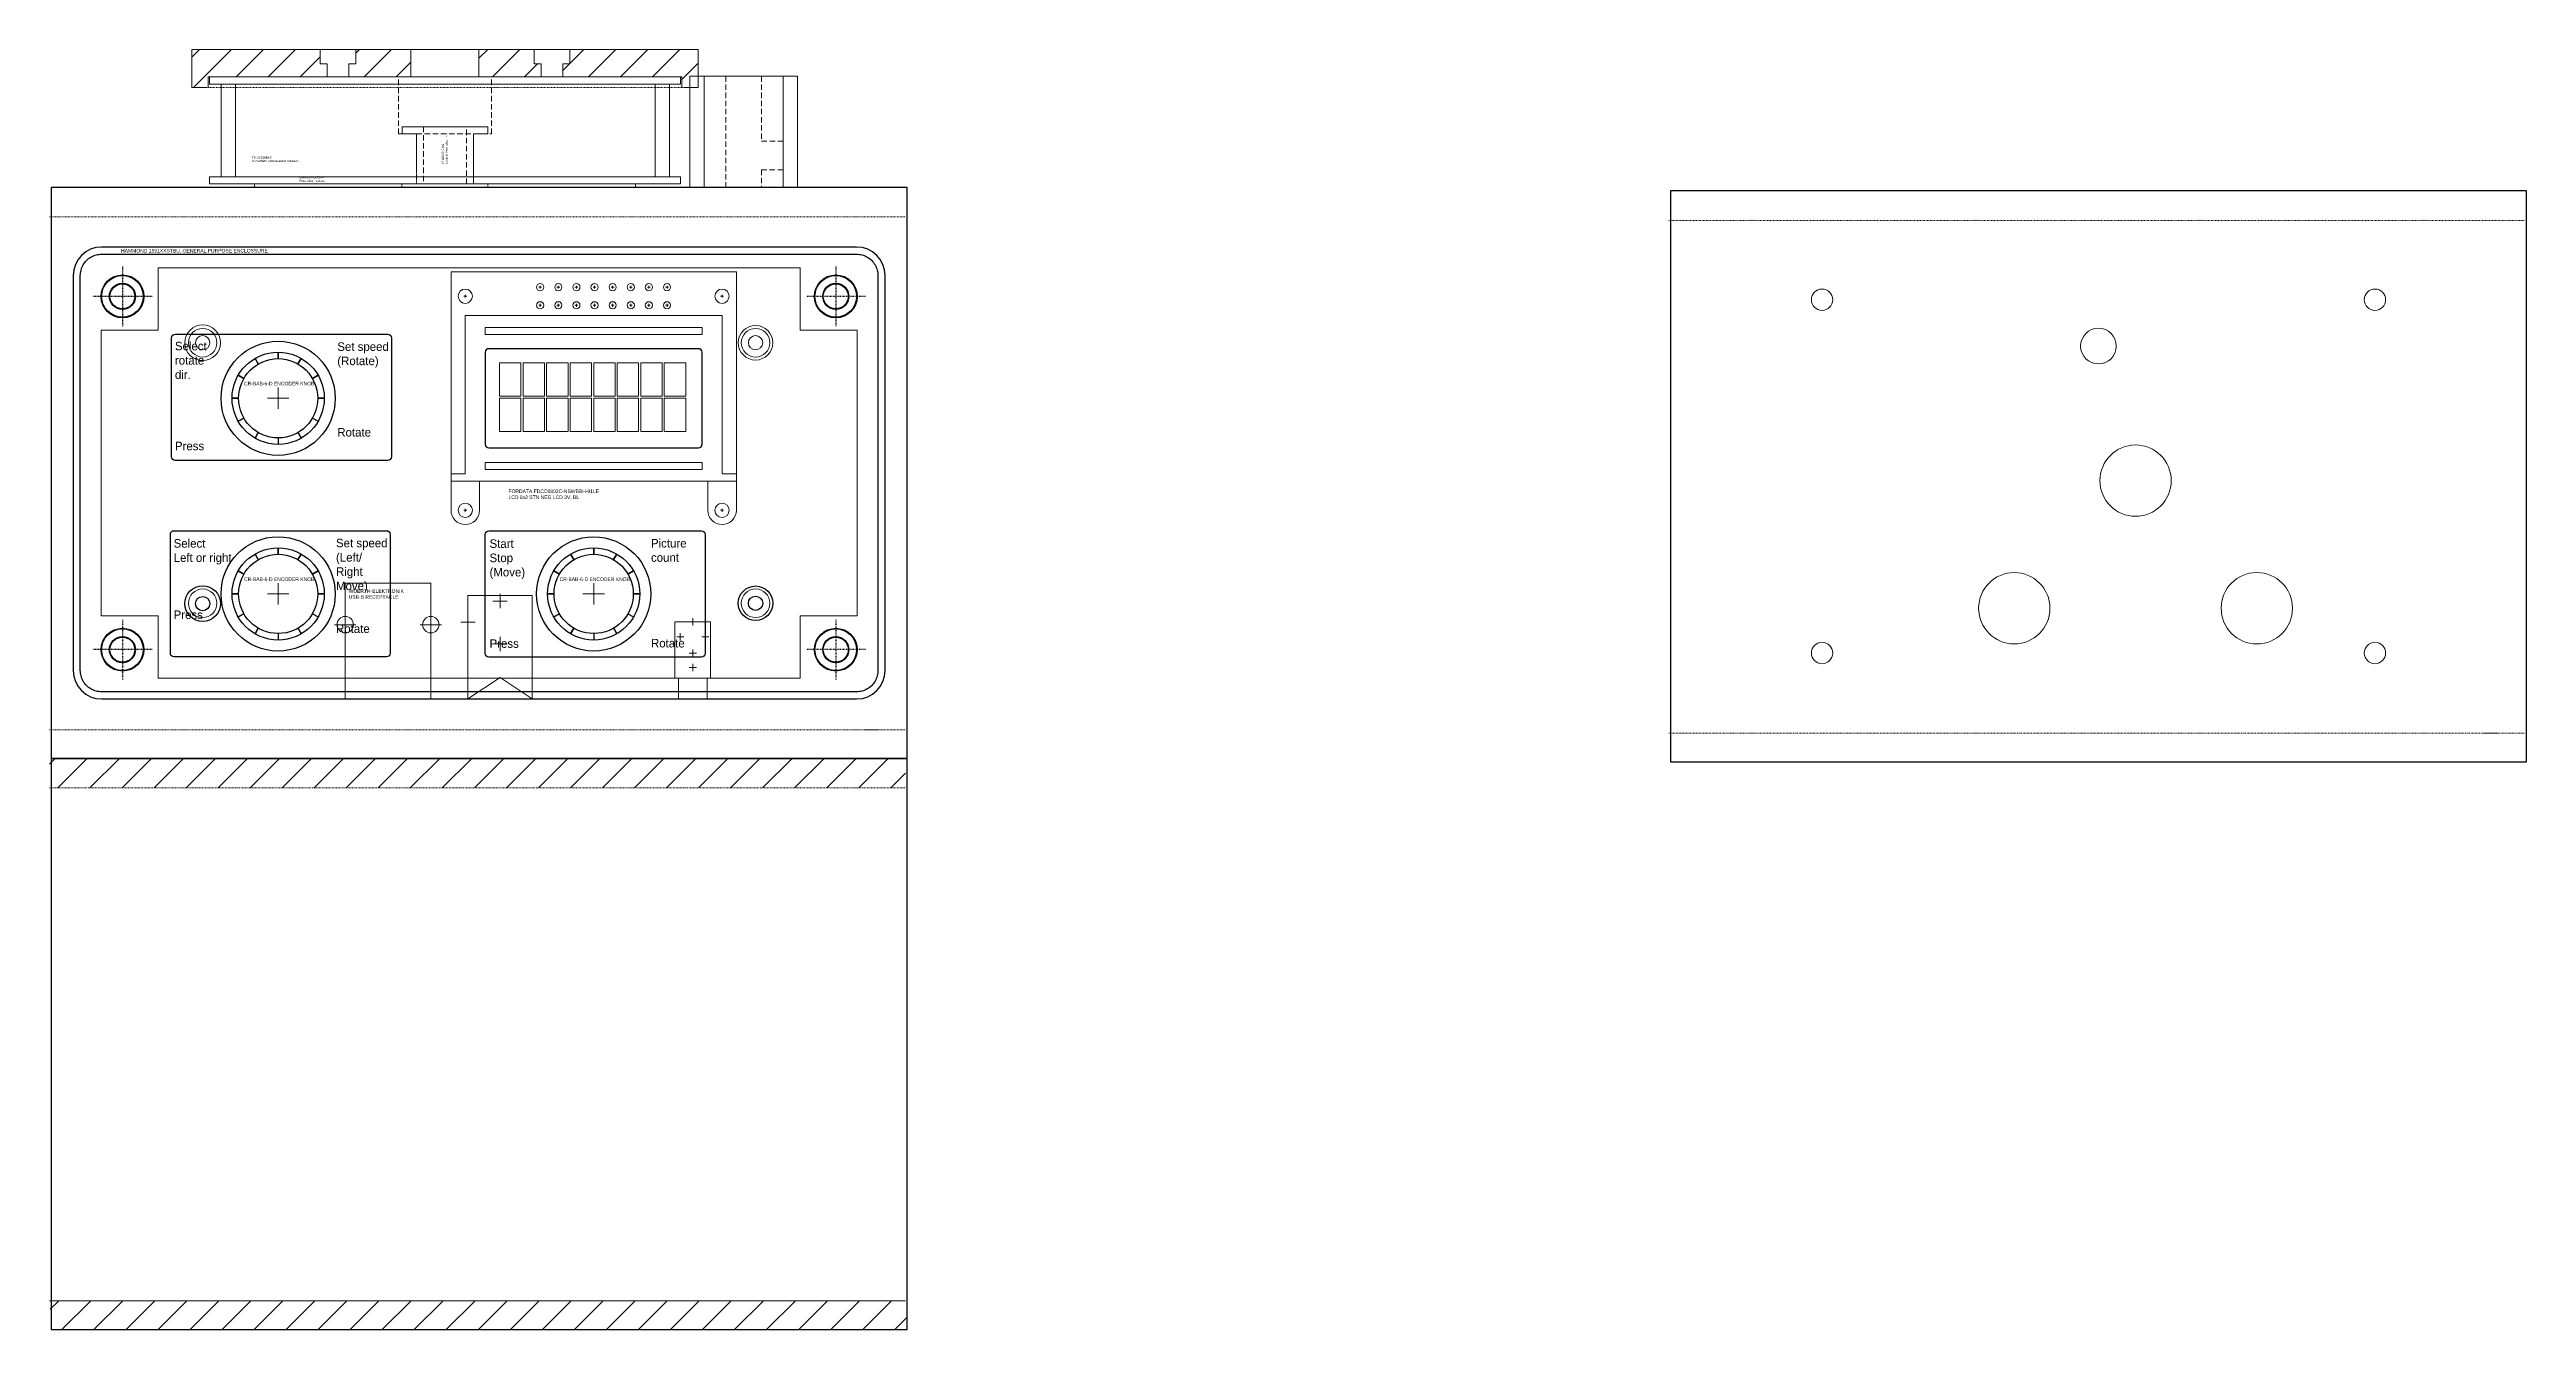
# Model space of a CAD drawing. Header units: millimetres. Extents: x -784753 to 2539, y -321 to 77802.
# Drawn here: x 1124.6 to 1471.8, y 406.4 to 585.7 of the extents above; entities that cross this region are included whole.
import ezdxf

# ---------------------------------------------------------------- set-up
doc = ezdxf.new("R2010")
doc.units = ezdxf.units.MM
doc.header["$LTSCALE"] = 0.12
doc.set_wipeout_variables(frame=1)
for name, pattern in [('CHAIN', [0.7087, 0.4724, -0.0591, 0.1181, -0.0591]), ('DASHDOT', [25.4, 12.7, -6.35, 0, -6.35]), ('HIDDEN', [9.525, 6.35, -3.175]), ('phl_center', [0.75, 0.4, -0.35])]:
    doc.linetypes.add(name, pattern=pattern)
doc.layers.add('ATTRIBUUTIT', color=61, linetype='Continuous', plot=False)
for name, color, linetype in [('CAMERA-PLATFORM', 71, 'Continuous'), ('CASE', 3, 'Continuous'), ('LAAKERIT', 210, 'Continuous'), ('MJ-180PH', 3, 'Continuous'), ('OHJETARRAT', 6, 'Continuous'), ('PCB-PARTS', 1, 'Continuous'), ('PSG01539', 4, 'Continuous'), ('RATTAAT', 10, 'Continuous'), ('RATTAAT_2', 30, 'Continuous'), ('RUNKO', 140, 'Continuous'), ('WIPEOUT', 250, 'Continuous')]:
    doc.layers.add(name, color=color, linetype=linetype)
for name, color, linetype, true_color in [('ENCORE-NUPIT', 7, 'Continuous', 0xff29e8), ('LCD-NÄYTTÖ', 7, 'Continuous', 0x9893ff), ('OHJAINKOTELO', 7, 'Continuous', 0xdabefd), ('PCB', 7, 'Continuous', 0x00e600)]:
    doc.layers.add(name, color=color, linetype=linetype, true_color=true_color)
doc.layers.add('HOLE_THROUGH', color=4, linetype='DASHDOT', lineweight=9)
doc.styles.add('Note Text (ANSI)', font='arial.ttf')

# ---------------------------------------------------------------- blocks, each defined once
blk = doc.blocks.new('DIGITAL-ENCODER-KNOB-TOPS')
for p, q in [((-2.78, 4.81), (-3.23, 5.59)), ((-3.23, 5.59), (-2.78, 4.81)), ((0, 5.55), (0, 6.46)), ((0, 6.46), (0, 5.55)), ((2.77, 4.81), (3.23, 5.59)), ((3.23, 5.59), (2.77, 4.81)), ((-5.55, 0), (-6.46, 0)), ((-6.46, 0), (-5.55, 0)), ((-4.81, 2.77), (-5.59, 3.23)), ((-5.59, 3.23), (-4.81, 2.77)), ((4.81, 2.77), (5.59, 3.23)), ((5.59, 3.23), (4.81, 2.77)), ((5.55, 0), (6.46, 0)), ((6.46, 0), (5.55, 0)), ((-5.59, -3.23), (-4.81, -2.78)), ((-4.81, -2.78), (-5.59, -3.23)), ((4.81, -2.78), (5.59, -3.23)), ((-2.78, -4.81), (-3.23, -5.59)), ((-3.23, -5.59), (-2.78, -4.81)), ((0, -5.55), (0, -6.46)), ((2.77, -4.81), (3.23, -5.59))]:
    blk.add_line(p, q)
for radius in [8, 6.46, 5.55]:
    blk.add_circle((0, 0), radius)
at = {"layer": 'ATTRIBUUTIT', "color": 0, "lineweight": 0}
for p, q in [((-1.5, 0), (1.5, 0)), ((0, 1.5), (0, -1.5))]:
    blk.add_line(p, q, dxfattribs=at)
at = {"layer": 'ATTRIBUUTIT', "lineweight": 0, "insert": (-4.78, 2.31), "char_height": 2.5, "width": 13.9875, "attachment_point": 1, "style": 'Note Text (ANSI)'}
blk.add_mtext('{\\fArial|b0|i0|c0|p0;\\H0.2x;CR-BAB-6-D ENCODER KNOB}', dxfattribs=at)
blk = doc.blocks.new('LCD-DISPLAY-TSIDE')
at = {"lineweight": 0}
for p, q in [((-5.3, -6.45), (-5.3, 11.25)), ((-5.3, 11.25), (-5.3, -22.15)), ((14.7, 11.25), (-5.3, 11.25)), ((-5.3, 11.25), (34.7, 11.25)), ((-5.3, 11.25), (7.2, 11.25)), ((34.7, -6.45), (34.7, 11.25)), ((34.7, 11.25), (34.7, -22.15)), ((-3.3, -6.45), (-3.3, 5.15)), ((-3.3, 5.15), (-3.3, -17.05)), ((14.7, 5.15), (-3.3, 5.15)), ((-3.3, 5.15), (32.7, 5.15)), ((29.9, 3.49), (-0.5, 3.49)), ((-0.5, 3.49), (-0.5, 2.49)), ((29.9, 2.49), (29.9, 3.49)), ((32.7, -6.45), (32.7, 5.15)), ((32.7, 5.15), (32.7, -17.05)), ((-0.5, 2.49), (29.9, 2.49)), ((1.5, -1.5), (4.5, -1.5)), ((1.5, -1.5), (1.5, -6.15)), ((4.5, -1.5), (4.5, -6.15)), ((4.8, -1.5), (7.8, -1.5)), ((4.8, -1.5), (4.8, -6.15)), ((7.8, -1.5), (7.8, -6.15)), ((8.1, -1.5), (11.1, -1.5)), ((8.1, -1.5), (8.1, -6.15)), ((11.1, -1.5), (11.1, -6.15)), ((11.4, -1.5), (14.4, -1.5)), ((11.4, -1.5), (11.4, -6.15)), ((14.4, -1.5), (14.4, -6.15)), ((14.7, -1.5), (17.7, -1.5)), ((14.7, -1.5), (14.7, -6.15)), ((17.7, -1.5), (17.7, -6.15)), ((18, -1.5), (21, -1.5)), ((18, -1.5), (18, -6.15)), ((21, -1.5), (21, -6.15)), ((21.3, -1.5), (24.3, -1.5)), ((21.3, -1.5), (21.3, -6.15)), ((24.3, -1.5), (24.3, -6.15)), ((24.6, -1.5), (27.6, -1.5)), ((24.6, -1.5), (24.6, -6.15)), ((27.6, -1.5), (27.6, -6.15)), ((-3.3, -6.45), (-3.3, -17.05)), ((4.5, -6.15), (1.5, -6.15)), ((1.5, -6.45), (4.5, -6.45)), ((1.5, -6.45), (1.5, -11.1)), ((4.5, -6.45), (4.5, -11.1)), ((7.8, -6.15), (4.8, -6.15)), ((4.8, -6.45), (7.8, -6.45)), ((4.8, -6.45), (4.8, -11.1)), ((7.8, -6.45), (7.8, -11.1)), ((11.1, -6.15), (8.1, -6.15)), ((8.1, -6.45), (11.1, -6.45)), ((8.1, -6.45), (8.1, -11.1)), ((11.1, -6.45), (11.1, -11.1)), ((14.4, -6.15), (11.4, -6.15)), ((11.4, -6.45), (14.4, -6.45)), ((11.4, -6.45), (11.4, -11.1)), ((14.4, -6.45), (14.4, -11.1)), ((17.7, -6.15), (14.7, -6.15)), ((14.7, -6.45), (17.7, -6.45)), ((14.7, -6.45), (14.7, -11.1)), ((17.7, -6.45), (17.7, -11.1)), ((21, -6.15), (18, -6.15)), ((18, -6.45), (21, -6.45)), ((18, -6.45), (18, -11.1)), ((21, -6.45), (21, -11.1)), ((24.3, -6.15), (21.3, -6.15)), ((21.3, -6.45), (24.3, -6.45)), ((21.3, -6.45), (21.3, -11.1)), ((24.3, -6.45), (24.3, -11.1)), ((27.6, -6.15), (24.6, -6.15)), ((24.6, -6.45), (27.6, -6.45)), ((24.6, -6.45), (24.6, -11.1)), ((27.6, -6.45), (27.6, -11.1)), ((32.7, -6.45), (32.7, -17.05)), ((4.5, -11.1), (1.5, -11.1)), ((1.5, -13.4), (27.9, -13.4)), ((7.8, -11.1), (4.8, -11.1)), ((11.1, -11.1), (8.1, -11.1)), ((14.4, -11.1), (11.4, -11.1)), ((17.7, -11.1), (14.7, -11.1)), ((21, -11.1), (18, -11.1)), ((24.3, -11.1), (21.3, -11.1)), ((27.6, -11.1), (24.6, -11.1)), ((-3.3, -17.05), (-5.3, -17.05)), ((-0.5, -15.43), (29.9, -15.43)), ((-0.5, -16.43), (-0.5, -15.43)), ((29.9, -16.43), (-0.5, -16.43)), ((29.9, -15.43), (29.9, -16.43)), ((32.7, -17.05), (34.7, -17.05)), ((-3.3, -18.05), (-5.3, -18.05)), ((0.7, -18.05), (-3.3, -18.05)), ((-1.3, -22.15), (-1.3, -18.05)), ((28.7, -18.05), (0.7, -18.05)), ((14.7, -18.05), (28.7, -18.05)), ((28.7, -18.05), (32.7, -18.05)), ((30.7, -22.15), (30.7, -18.05)), ((32.7, -18.05), (34.7, -18.05))]:
    blk.add_line(p, q, dxfattribs=at)
at = {"color": 0, "lineweight": 0}
for p, q in [((-3.5, 7.85), (-3.1, 7.85)), ((-3.3, 8.05), (-3.3, 7.65)), ((7, 9.12), (7.4, 9.12)), ((7.2, 9.32), (7.2, 8.92)), ((9.54, 9.12), (9.94, 9.12)), ((9.74, 9.32), (9.74, 8.92)), ((12.08, 9.12), (12.48, 9.12)), ((12.28, 9.32), (12.28, 8.92)), ((14.62, 9.12), (15.02, 9.12)), ((14.82, 9.32), (14.82, 8.92)), ((17.16, 9.12), (17.56, 9.12)), ((17.36, 9.32), (17.36, 8.92)), ((19.7, 9.12), (20.1, 9.12)), ((19.9, 9.32), (19.9, 8.92)), ((22.24, 9.12), (22.64, 9.12)), ((22.44, 9.32), (22.44, 8.92)), ((24.78, 9.12), (25.18, 9.12)), ((24.98, 9.32), (24.98, 8.92)), ((32.5, 7.85), (32.9, 7.85)), ((32.7, 8.05), (32.7, 7.65)), ((7, 6.58), (7.4, 6.58)), ((7.2, 6.78), (7.2, 6.38)), ((9.54, 6.58), (9.94, 6.58)), ((9.74, 6.78), (9.74, 6.38)), ((12.08, 6.58), (12.48, 6.58)), ((12.28, 6.78), (12.28, 6.38)), ((14.62, 6.58), (15.02, 6.58)), ((14.82, 6.78), (14.82, 6.38)), ((17.16, 6.58), (17.56, 6.58)), ((17.36, 6.78), (17.36, 6.38)), ((19.7, 6.58), (20.1, 6.58)), ((19.9, 6.78), (19.9, 6.38)), ((22.24, 6.58), (22.64, 6.58)), ((22.44, 6.78), (22.44, 6.38)), ((24.78, 6.58), (25.18, 6.58)), ((24.98, 6.78), (24.98, 6.38)), ((-3.5, -22.15), (-3.1, -22.15)), ((-3.3, -21.95), (-3.3, -22.35)), ((32.5, -22.15), (32.9, -22.15)), ((32.7, -21.95), (32.7, -22.35))]:
    blk.add_line(p, q, dxfattribs=at)
for p, q in [((-0.5, 0), (-0.5, -12.9)), ((29.4, 0.5), (0, 0.5)), ((29.9, -12.9), (29.9, 0)), ((0, -13.4), (29.4, -13.4))]:
    blk.add_line(p, q)
at = {"lineweight": 0}
for centre, radius in [((-3.3, 7.85), 1), ((7.2, 9.12), 0.5), ((7.2, 6.58), 0.5), ((9.74, 9.12), 0.5), ((9.74, 6.58), 0.5), ((12.28, 9.12), 0.5), ((12.28, 6.58), 0.5), ((14.82, 9.12), 0.5), ((14.82, 6.58), 0.5), ((17.36, 9.12), 0.5), ((17.36, 6.58), 0.5), ((19.9, 9.12), 0.5), ((19.9, 6.58), 0.5), ((22.44, 9.12), 0.5), ((22.44, 6.58), 0.5), ((24.98, 9.12), 0.5), ((24.98, 6.58), 0.5), ((32.7, 7.85), 1), ((-3.3, -22.15), 1), ((32.7, -22.15), 1)]:
    blk.add_circle(centre, radius, dxfattribs=at)
for centre, start, end in [((0, 0), 90, 180), ((29.4, 0), 0, 90), ((0, -12.9), 180, 270), ((29.4, -12.9), 270, 0)]:
    blk.add_arc(centre, 0.5, start, end)
for centre in [(-3.3, -22.15), (32.7, -22.15)]:
    blk.add_arc(centre, 2, 180, 0, dxfattribs=at)
at = {"layer": 'ATTRIBUUTIT', "lineweight": 0, "insert": (2.76, -19.23), "char_height": 0.5, "width": 25.5247, "attachment_point": 1, "style": 'Note Text (ANSI)'}
blk.add_mtext('{\\fArial|b0|i0|c0|p0;FORDATA FDCC0802C-NSWBBH-91LE\\PLCD 8x2 STN NEG LCD 3V, BL}', dxfattribs=at)
blk = doc.blocks.new('TARRA-ROTATE')
blk.add_lwpolyline([(-22.72, 1.13), (7.08, 1.13, -0.414214), (7.58, 0.63), (7.58, -16.06, -0.414214), (7.08, -16.56), (-22.72, -16.56, -0.414214), (-23.22, -16.06), (-23.22, 0.63, -0.414214)], format="xyb", close=True)
at = {"char_height": 1.2, "width": 7.7291, "attachment_point": 1}
for s, insert in [('Select \\Protate\\Pdir.\\P\\P\\P\\P\\PPress', (-22.76, 0.08)), ('Set speed\\P(Rotate)\\P\\P\\P\\P\\PRotate', (0, 0))]:
    blk.add_mtext(s, dxfattribs=dict(at, insert=insert))
blk = doc.blocks.new('TARRA-OV-LIIKE')
blk.add_lwpolyline([(-28.04, 0), (1.76, 0, -0.414214), (2.26, -0.5), (2.26, -17.19, -0.414214), (1.76, -17.69), (-28.04, -17.69, -0.414214), (-28.54, -17.19), (-28.54, -0.5, -0.414214)], format="xyb", close=True)
at = {"char_height": 1.2, "width": 7.7291, "attachment_point": 1}
for s, insert in [('Select\\PLeft or right\\P\\P\\P\\PPress', (-28.08, -1.18)), ('Set speed\\P(Left/\\PRight\\PMove)\\P\\P\\PRotate', (-5.32, -1.13))]:
    blk.add_mtext(s, dxfattribs=dict(at, insert=insert))
blk = doc.blocks.new('TARRA-PICTURECOUNT')
blk.add_lwpolyline([(-0.09, 7.3), (29.71, 7.3, -0.414214), (30.21, 6.8), (30.21, -9.89, -0.414214), (29.71, -10.39), (-0.09, -10.39, -0.414214), (-0.59, -9.89), (-0.59, 6.8, -0.414214)], format="xyb", close=True)
at = {"char_height": 1.2, "width": 7.7291, "attachment_point": 1}
for s, insert in [('Start\\PStop\\P(Move)\\P\\P\\P\\P\\PPress', (0, 6.12)), ('Picture count\\P\\P\\P\\P\\P\\PRotate', (22.63, 6.17))]:
    blk.add_mtext(s, dxfattribs=dict(at, insert=insert))
blk = doc.blocks.new('PCB-TSIDE')
at = {"layer": 'PCB', "lineweight": 0}
for p, q in [((-6.25, 10.5), (83.75, 10.5)), ((-6.25, 10.5), (-6.25, 1.75)), ((83.75, 10.5), (83.75, 1.75)), ((-14.25, 1.75), (-14.25, -38.25)), ((-6.25, 1.75), (-14.25, 1.75)), ((83.75, 1.75), (91.75, 1.75)), ((91.75, 1.75), (91.75, -38.25)), ((-14.25, -38.25), (-6.25, -38.25)), ((-6.25, -38.25), (-6.25, -47)), ((91.75, -38.25), (83.75, -38.25)), ((83.75, -38.25), (83.75, -47)), ((83.75, -47), (-6.25, -47))]:
    blk.add_line(p, q, dxfattribs=at)
for centre in [(0, 0), (77.5, 0), (0, -36.5), (77.5, -36.5)]:
    blk.add_circle(centre, 2, dxfattribs=at)
blk = doc.blocks.new('HAMMOND-1591XXBTBU-TSIDE')
for p, q in [((102.91, 56.41), (-2.91, 56.41)), ((-6.91, 52.41), (-6.91, -2.91)), ((-5.91, -2.91), (-5.91, 52.41)), ((-2.91, 55.41), (102.91, 55.41)), ((105.91, 52.41), (105.91, -2.91)), ((106.91, -2.91), (106.91, 52.41)), ((102.91, -5.91), (-2.91, -5.91)), ((-2.91, -6.91), (102.91, -6.91))]:
    blk.add_line(p, q)
at = {"linetype": 'CHAIN', "ltscale": 1.853778}
for p, q in [((0, 53.67), (0, 45.33)), ((100, 53.67), (100, 45.33)), ((4.17, 49.5), (-4.17, 49.5)), ((104.17, 49.5), (95.83, 49.5)), ((0, 4.17), (0, -4.17)), ((100, 4.17), (100, -4.17)), ((4.17, 0), (-4.17, 0)), ((104.17, 0), (95.83, 0))]:
    blk.add_line(p, q, dxfattribs=at)
at = {"flags": 128}
for points in [[(-5.91, 52.41), (-5.9, 52.61), (-5.88, 52.8), (-5.85, 53), (-5.8, 53.19), (-5.75, 53.37), (-5.68, 53.56), (-5.6, 53.74), (-5.5, 53.91), (-5.4, 54.08), (-5.29, 54.24), (-5.16, 54.39), (-5.03, 54.53), (-4.89, 54.66), (-4.74, 54.79), (-4.58, 54.9), (-4.41, 55), (-4.24, 55.1), (-4.06, 55.18), (-3.87, 55.25), (-3.69, 55.3), (-3.5, 55.35), (-3.3, 55.38), (-3.11, 55.4), (-2.91, 55.41)], [(102.91, 55.41), (103.11, 55.4), (103.3, 55.38), (103.5, 55.35), (103.69, 55.3), (103.87, 55.25), (104.06, 55.18), (104.24, 55.1), (104.41, 55), (104.58, 54.9), (104.74, 54.79), (104.89, 54.66), (105.03, 54.53), (105.16, 54.39), (105.29, 54.24), (105.4, 54.08), (105.5, 53.91), (105.6, 53.74), (105.68, 53.56), (105.75, 53.37), (105.8, 53.19), (105.85, 53), (105.88, 52.8), (105.9, 52.61), (105.91, 52.41)], [(-2.91, -5.91), (-3.11, -5.9), (-3.3, -5.88), (-3.5, -5.85), (-3.69, -5.8), (-3.87, -5.75), (-4.06, -5.68), (-4.24, -5.6), (-4.41, -5.5), (-4.58, -5.4), (-4.74, -5.29), (-4.89, -5.16), (-5.03, -5.03), (-5.16, -4.89), (-5.29, -4.74), (-5.4, -4.58), (-5.5, -4.41), (-5.6, -4.24), (-5.68, -4.06), (-5.75, -3.87), (-5.8, -3.69), (-5.85, -3.5), (-5.88, -3.3), (-5.9, -3.11), (-5.91, -2.91)], [(105.91, -2.91), (105.9, -3.11), (105.88, -3.3), (105.85, -3.5), (105.8, -3.69), (105.75, -3.87), (105.68, -4.06), (105.6, -4.24), (105.5, -4.41), (105.4, -4.58), (105.29, -4.74), (105.16, -4.89), (105.03, -5.03), (104.89, -5.16), (104.74, -5.29), (104.58, -5.4), (104.41, -5.5), (104.24, -5.6), (104.06, -5.68), (103.87, -5.75), (103.69, -5.8), (103.5, -5.85), (103.3, -5.88), (103.11, -5.9), (102.91, -5.91)]]:
    blk.add_lwpolyline(points, dxfattribs=at)
for centre, radius in [((0, 49.5), 3), ((0, 49.5), 2.92), ((100, 49.5), 3), ((100, 49.5), 2.92), ((0, 49.5), 1.83), ((0, 49.5), 1.75), ((100, 49.5), 1.83), ((100, 49.5), 1.75), ((11.25, 6.45), 2.5), ((11.25, 6.45), 1), ((88.75, 6.5), 2.42), ((88.75, 6.5), 1), ((0, 0), 3), ((0, 0), 2.92), ((0, 0), 1.83), ((0, 0), 1.75), ((100, 0), 3), ((100, 0), 2.92), ((100, 0), 1.83), ((100, 0), 1.75)]:
    blk.add_circle(centre, radius)
at = {"lineweight": 0}
for centre, radius in [((11.25, 43), 2.5), ((88.75, 43), 2.42), ((11.25, 43), 1), ((88.75, 43), 1)]:
    blk.add_circle(centre, radius, dxfattribs=at)
for centre, major_axis in [((-2.91, 52.41), (-2.83, 2.83)), ((102.91, 52.41), (2.83, 2.83)), ((-2.91, -2.91), (-2.83, -2.83)), ((102.91, -2.91), (2.83, -2.83))]:
    blk.add_ellipse(centre, major_axis=major_axis, ratio=0.998783, start_param=5.498396, end_param=7.067974)
at = {"layer": 'ATTRIBUUTIT', "lineweight": 0, "insert": (-0.19, 56.14), "char_height": 0.5, "width": 23.0646, "attachment_point": 1, "style": 'Note Text (ANSI)'}
blk.add_mtext('{\\fArial|b0|i0|c0|p0;HAMMOND 1591XXSTBU, GENERAL PURPOSE ENCLOSSURE}', dxfattribs=at)
blk = doc.blocks.new('ASSEMBLY-CTRL-BOX-TSIDE')
at = {"layer": 'ENCORE-NUPIT'}
for p in [(21.83, 35.22), (21.83, 7.81), (66.06, 7.81)]:
    blk.add_blockref('DIGITAL-ENCODER-KNOB-TOPS', p, dxfattribs=at)
at = {"layer": 'LCD-NÄYTTÖ'}
blk.add_blockref('LCD-DISPLAY-TSIDE', (51.36, 41.67), dxfattribs=at)
at = {"layer": 'OHJAINKOTELO', "lineweight": 0}
blk.add_blockref('HAMMOND-1591XXBTBU-TSIDE', (0, 0), dxfattribs=at)
at = {"layer": 'OHJETARRAT', "lineweight": 0}
for name, p in [('TARRA-ROTATE', (30.12, 43.06)), ('TARRA-OV-LIIKE', (35.26, 16.67)), ('TARRA-PICTURECOUNT', (51.46, 9.34))]:
    blk.add_blockref(name, p, dxfattribs=at)
at = {"layer": 'PCB', "lineweight": 0}
blk.add_blockref('PCB-TSIDE', (11.25, 43), dxfattribs=at)
blk = doc.blocks.new('USB-B-TSIDE')
at = {"lineweight": 0}
for p, q in [((0.8, 4.97), (0.8, -11.23)), ((12.8, 4.97), (0.8, 4.97)), ((12.8, -11.23), (12.8, 4.97)), ((0.8, -11.23), (0.8, -0.83)), ((0.8, -11.23), (12.8, -11.23))]:
    blk.add_line(p, q, dxfattribs=at)
at = {"color": 0, "lineweight": 0}
for p, q in [((0.8, 0.67), (0.8, -2.33)), ((0.8, 0.17), (0.8, -1.83)), ((12.8, 0.67), (12.8, -2.33)), ((-0.7, -0.83), (2.3, -0.83)), ((-0.2, -0.83), (1.8, -0.83)), ((0.6, -0.83), (1, -0.83)), ((0.8, -0.63), (0.8, -1.03)), ((11.3, -0.83), (14.3, -0.83))]:
    blk.add_line(p, q, dxfattribs=at)
at = {"lineweight": 0}
for centre in [(0.8, -0.83), (12.8, -0.83)]:
    blk.add_circle(centre, 1.15, dxfattribs=at)
at = {"layer": 'ATTRIBUUTIT', "lineweight": 0, "insert": (1.29, 4.13), "char_height": 2.5, "width": 17.5057, "attachment_point": 1, "style": 'Note Text (ANSI)'}
blk.add_mtext('{\\fArial|b0|i0|c0|p0;\\H0.2x;WUERTH-ELEKTRONIK\\PUSB-B RECEPTACLE}', dxfattribs=at)
blk = doc.blocks.new('ALUMIINIPUTKI-80X80-LEFTS')
at = {"lineweight": 0}
h = blk.add_hatch(dxfattribs=at)
h.set_pattern_fill('ANSI31', color=256, style=0)
h.set_pattern_definition([(45, (-1229.3503, -256.4846), (-2.245064, 2.245064), [])])
h.paths.add_polyline_path([(-0.22, 0), (-0.22, -4.12), (119.78, -4.12), (119.78, 0)])
h = blk.add_hatch(dxfattribs=at)
h.set_pattern_fill('ANSI31', color=256, style=0)
h.set_pattern_definition([(45, (-1229.2402, -256.4846), (-2.245064, 2.245064), [])])
h.paths.add_polyline_path([(119.89, -75.97), (-0.11, -75.97), (-0.11, -80), (119.89, -80)])
for p, q in [((120, 80), (0, 80)), ((0, 80), (0, 0)), ((120, 0), (120, 80)), ((0, 0), (120, 0)), ((120, 0), (0, 0)), ((0, 0), (0, -80)), ((120, -80), (120, 0)), ((0, -80), (120, -80))]:
    blk.add_line(p, q)
at = {"linetype": 'phl_center', "lineweight": 0}
for p, q in [((-0.22, 75.88), (119.78, 75.88)), ((-0.22, 4.03), (119.78, 4.03))]:
    blk.add_line(p, q, dxfattribs=at)
at = {"lineweight": 0}
for p, q in [((115, 4.03), (114, 4.03)), ((115, 4.03), (116, 4.03)), ((-0.22, -75.97), (119.78, -75.97)), ((115, -75.97), (114, -75.97)), ((115, -75.97), (116, -75.97))]:
    blk.add_line(p, q, dxfattribs=at)
at = {"linetype": 'CHAIN', "lineweight": 0}
blk.add_line((-0.22, -4.12), (119.78, -4.12), dxfattribs=at)
at = {"lineweight": 0}
for centre, radius in [((21.25, 64.75), 1.5), ((98.75, 64.75), 1.5), ((60, 58.25), 2.5), ((65.2, 39.4), 5), ((21.25, 15.25), 1.5), ((98.75, 15.25), 1.5)]:
    blk.add_circle(centre, radius, dxfattribs=at)
at = {"layer": 'ATTRIBUUTIT', "lineweight": 0, "flags": 8}
for tag, p in [('_TYYPPI', (6.19, 67.36)), ('_KUVAUS', (6.19, 66.86)), ('_NOTES', (6.19, 66.38)), ('_NOTES_RIVI2', (6.19, 65.91)), ('_NOTES_RIVI3', (6.19, 65.44)), ('_TYYPPI', (6.19, -12.64)), ('_KUVAUS', (6.19, -13.14)), ('_NOTES', (6.19, -13.62)), ('_NOTES_RIVI2', (6.19, -14.09)), ('_NOTES_RIVI3', (6.19, -14.56))]:
    blk.add_attdef(tag, p, '', height=0.3, dxfattribs=at)
blk = doc.blocks.new('2.5MM-CON-PSG01539-T-BSIDE')
at = {"lineweight": 0}
for p, q in [((0, 2), (0, 4)), ((0, 4), (2.9, 4)), ((10.8, 4.5), (2.9, 4.5)), ((2.9, 4.5), (2.9, -0.5)), ((8.7, 3.75), (8.2, 3.75)), ((8.7, 3.75), (8.7, 4.25)), ((8.7, 3.75), (9.2, 3.75)), ((9.2, 3.75), (8.7, 3.75)), ((8.7, 3.75), (8.7, 3.25)), ((8.7, 3.25), (8.7, 3.75)), ((10.8, 4.5), (10.8, -0.5)), ((0, 2), (0, 3.3)), ((0, 2), (0, 0.7)), ((0, 2), (0, 0)), ((0, 0), (2.9, 0)), ((4.9, 2), (3.9, 2)), ((4.4, 1.5), (4.4, 2.5)), ((4.4, 2), (4.9, 2)), ((4.4, 2), (4.4, 1.5)), ((6.9, 2), (5.9, 2)), ((6.4, 2), (6.4, 2.5)), ((6.4, 2.5), (6.4, 1.5)), ((6.4, 2), (6.9, 2)), ((8.7, 0.25), (8.2, 0.25)), ((8.2, 0.25), (9.2, 0.25)), ((8.7, -0.25), (8.7, 0.75)), ((8.7, 0.25), (8.7, -0.25)), ((10.8, 2), (10.3, 2)), ((10.3, 2), (11.3, 2)), ((2.9, -0.5), (10.8, -0.5)), ((2.9, -0.5), (4.4, -0.5)), ((2.9, -0.5), (6.4, -0.5)), ((2.9, -0.5), (10.8, -0.5)), ((2.9, -0.5), (8.7, -0.5))]:
    blk.add_line(p, q, dxfattribs=at)
blk = doc.blocks.new('CON-MJ-180PH-T-B-SIDE')
at = {"lineweight": 0}
for p, q in [((14.5, 9), (0, 9)), ((0, 9), (0, 0)), ((0, 9), (10.75, 9)), ((0, 9), (3, 9)), ((0, 9), (3, 4.5)), ((10.75, 9), (10.75, 10)), ((10.75, 10), (10.75, 8)), ((14.5, 9), (14.5, 0)), ((3, 4.5), (0, 0)), ((8.7, 4.5), (6.7, 4.5)), ((7.7, 4.5), (7.7, 5.5)), ((7.7, 5.5), (7.7, 3.5)), ((7.7, 4.5), (8.7, 4.5)), ((14.7, 4.5), (12.7, 4.5)), ((13.7, 4.5), (13.7, 5.5)), ((13.7, 5.5), (13.7, 3.5)), ((13.7, 4.5), (14.7, 4.5)), ((0, 0), (14.5, 0))]:
    blk.add_line(p, q, dxfattribs=at)
blk = doc.blocks.new('CAMPLATFORM-LAAKERI-LIUSKA')
at = {"lineweight": 0}
for p, q in [((0, 0), (0, 0.5)), ((0, 0.5), (20.65, 0.5)), ((20.65, 0), (0, 0)), ((32.71, 0.5), (53.42, 0.5)), ((53.42, 0), (32.71, 0)), ((53.42, 0.5), (53.42, 0))]:
    blk.add_line(p, q, dxfattribs=at)
at = {"linetype": 'HIDDEN', "lineweight": 0, "ltscale": 0.2}
for p, q in [((20.65, 0.5), (20.65, 0)), ((32.71, 0.5), (32.71, 0))]:
    blk.add_line(p, q, dxfattribs=at)
at = {"linetype": 'ByBlock', "lineweight": 0}
for p, q in [((32.71, 0.5), (20.65, 0.5)), ((20.65, 0), (32.71, 0))]:
    blk.add_line(p, q, dxfattribs=at)
blk = doc.blocks.new('T5-40-CAMERA-PLATFORM-LSIDE')
at = {"lineweight": 0}
for p, q in [((66, 15), (0, 15)), ((0, 15), (0, 14)), ((0, 14), (3.63, 14)), ((1.63, 14), (1.63, 1)), ((3.63, 1), (3.63, 14)), ((3.63, 14), (62.48, 14)), ((62.48, 15), (29, 15)), ((39.5, 15), (40.5, 15)), ((62.48, 1), (62.48, 14)), ((62.48, 14), (66, 14)), ((64.48, 1), (64.48, 14)), ((66, 15), (66, 14)), ((28.94, 7), (29, 7)), ((0, 0), (0, 1)), ((0, 1), (3.63, 1)), ((66, 0), (0, 0)), ((1.63, 0), (3.63, 0)), ((3.63, 1), (62.48, 1)), ((62.48, 1), (66, 1)), ((64.48, 0), (62.48, 0)), ((66, 1), (66, 0))]:
    blk.add_line(p, q, dxfattribs=at)
at = {"linetype": 'HIDDEN', "lineweight": 0}
for p, q in [((26.5, 7), (26.5, 15.03)), ((39.5, 7), (39.5, 15)), ((26.5, 7), (28.94, 7)), ((29, 7), (29, 0)), ((37, 7), (37, 0)), ((37, 7), (39.5, 7))]:
    blk.add_line(p, q, dxfattribs=at)
blk = doc.blocks.new('CAMERA-PLATFORM-LSIDE')
at = {"layer": 'CAMERA-PLATFORM', "lineweight": 0}
h = blk.add_hatch(dxfattribs=at)
h.set_pattern_fill('ANSI31', color=256, style=0)
h.set_pattern_definition([(45, (-931.889, -580.354), (-2.245064, 2.245064), [])])
h.paths.add_polyline_path([(19, 3.33), (18, 3.33), (18, 5.33), (0, 5.33), (0, 1.54), (0, 1.46), (0, 0), (1.96, 0), (2.04, 0), (2.3, 0), (2.3, 1.5), (2.46, 1.5), (2.5, 1.5), (2.54, 1.5), (19, 1.5)])
h.paths.add_polyline_path([(30.73, 5.33), (23, 5.33), (23, 3.33), (22, 3.33), (22, 1.5), (29, 1.5), (30.73, 1.5)])
h.paths.add_polyline_path([(49, 3.33), (48, 3.33), (48, 5.33), (40.26, 5.33), (40.26, 1.5), (41.96, 1.5), (42, 1.5), (43.04, 1.5), (49, 1.5)])
h.paths.add_polyline_path([(68.46, 1.5), (68.5, 1.5), (68.54, 1.5), (68.7, 1.5), (68.7, 0), (68.96, 0), (69.04, 0), (71, 0), (71, 1.46), (71, 1.54), (71, 5.33), (53, 5.33), (53, 3.33), (52, 3.33), (52, 1.5), (65.02, 1.5)])
at = {"lineweight": 0}
for p, q in [((0, 1.5), (0, 5.33)), ((71, 5.33), (0, 5.33)), ((18, 3.33), (18, 5.33)), ((23, 3.33), (23, 5.33)), ((30.73, 5.33), (30.73, 1.5)), ((40.26, 5.33), (40.26, 1.5)), ((48, 3.33), (48, 5.33)), ((53, 3.33), (53, 5.33)), ((71, 1.5), (71, 5.33)), ((0, 1.5), (0, 0)), ((2, 0), (0, 0)), ((2.5, 1.5), (2.3, 1.5)), ((2.5, 1.5), (2.3, 1.5)), ((2.5, 1.5), (2.3, 1.5)), ((2.3, 1.5), (2.3, 0)), ((2.3, 1.5), (35.5, 1.5)), ((19, 3.33), (18, 3.33)), ((19, 3.33), (19, 1.5)), ((22, 3.33), (22, 1.5)), ((22, 3.33), (23, 3.33)), ((68.7, 1.5), (35.5, 1.5)), ((48, 3.33), (49, 3.33)), ((49, 3.33), (49, 1.5)), ((52, 3.33), (52, 1.5)), ((52, 3.33), (53, 3.33)), ((68.5, 1.5), (68.7, 1.5)), ((68.5, 1.5), (68.7, 1.5)), ((68.7, 1.5), (68.7, 0)), ((69, 0), (71, 0)), ((71, 1.5), (71, 0))]:
    blk.add_line(p, q, dxfattribs=at)
at = {"linetype": 'phl_center', "lineweight": 0}
blk.add_line((2, 0), (69, 0), dxfattribs=at)
blk = doc.blocks.new('IGLIDUR-GLW-6MM-LSIDE')
at = {"linetype": 'ByBlock', "lineweight": 0}
for p, q in [((-8, -4), (-8, 4)), ((-1, 4), (-6, 4)), ((0, 6), (-1, 6)), ((-1, 6), (-1, 4)), ((0, 0), (0, 6)), ((0, 3), (0, 4)), ((0, 0), (0, 3)), ((0, -3), (0, 0)), ((0, -6), (0, -3)), ((-6, -4), (-8, -4)), ((-6, -4), (-1, -4)), ((-1, -4), (-1, -6)), ((-1, -6), (0, -6))]:
    blk.add_line(p, q, dxfattribs=at)
at = {"linetype": 'CHAIN', "lineweight": 0, "ltscale": 0.1}
for q in [(-8, 4), (-6, 4)]:
    blk.add_line((-6, 4), q, dxfattribs=at)
at = {"linetype": 'HIDDEN', "lineweight": 0}
for p, q in [((-1, 4), (-1, -4)), ((0, 3), (-8, 3)), ((-8, -3), (0, -3))]:
    blk.add_line(p, q, dxfattribs=at)
blk = doc.blocks.new('T5-10-RATAS-LSIDE')
at = {"linetype": 'ByBlock', "lineweight": 0}
for p, q in [((7.53, 0), (-7.52, 0)), ((-7.52, 0), (-7.52, -15.59)), ((-5.53, 0), (-5.53, -15.59)), ((5.53, 0), (5.53, -15.59)), ((7.53, -15.59), (7.53, 0)), ((-5.53, -4), (-5.53, -2.5)), ((-5.53, -4), (-5.53, -5.5)), ((7.53, -15.59), (-7.52, -15.59))]:
    blk.add_line(p, q, dxfattribs=at)
at = {"linetype": 'HIDDEN', "lineweight": 0}
for p, q in [((-2.5, -2.5), (-2.5, 0)), ((2.5, -15.59), (2.5, 0)), ((-5.53, -2.5), (-2.5, -2.5)), ((-2.5, -6.5), (-5.53, -6.5)), ((-2.5, -15.59), (-2.5, -6.5))]:
    blk.add_line(p, q, dxfattribs=at)
blk = doc.blocks.new('L_CASE_01')
for p, q in [((54.8, 40.13), (-65.2, 40.13)), ((-65.2, 40.13), (-65.2, -39.87)), ((54.8, -39.87), (54.8, 40.13)), ((-65.2, -39.87), (54.8, -39.87))]:
    blk.add_line(p, q)
at = {"linetype": 'phl_center', "lineweight": 0}
for p, q in [((-65.42, 36), (54.58, 36)), ((-65.42, -35.85), (54.58, -35.85))]:
    blk.add_line(p, q, dxfattribs=at)
at = {"lineweight": 0}
for q in [(48.8, -35.85), (50.8, -35.85)]:
    blk.add_line((49.8, -35.85), q, dxfattribs=at)
for centre, radius in [((-43.95, 24.88), 1.5), ((33.55, 24.88), 1.5), ((-5.2, 18.38), 2.5), ((0, -0.47), 5), ((-43.95, -24.62), 1.5), ((33.55, -24.62), 1.5)]:
    blk.add_circle(centre, radius, dxfattribs=at)
at = {"lineweight": 0, "ltscale": 0.1}
for centre in [(-17, -18.35), (17, -18.35)]:
    blk.add_circle(centre, 5, dxfattribs=at)
at = {"layer": 'HOLE_THROUGH', "lineweight": 0, "ltscale": 0.1}
blk.add_circle((12, -18.35), 0, dxfattribs=at)

msp = doc.modelspace()

# ---------------------------------------------------------------- block references
at = {"layer": 'CAMERA-PLATFORM', "lineweight": 0}
msp.add_blockref('CAMERA-PLATFORM-LSIDE', (1144.57, 580.35), dxfattribs=at)
at = {"layer": 'CASE', "lineweight": 0, "ltscale": 0.1}
msp.add_blockref('L_CASE_01', (1417.05, 525.75), dxfattribs=at)
at = {"layer": 'LAAKERIT', "lineweight": 0}
ref = msp.add_blockref('IGLIDUR-GLW-6MM-LSIDE', (1180.07, 574.85), dxfattribs=dict(at, rotation=90))
ref.add_attrib('_TYYPPI', 'IGLIDUR GLW', (1179.92, 569.72), dxfattribs={"layer": 'ATTRIBUUTIT', "lineweight": 0, "height": 0.3, "rotation": 90, "flags": 8})
ref.add_attrib('_KUVAUS', 'Laakeri 6mm akselille.', (1180.42, 569.72), dxfattribs={"layer": 'ATTRIBUUTIT', "lineweight": 0, "height": 0.3, "rotation": 90, "flags": 8})
ref = msp.add_blockref('CAMPLATFORM-LAAKERI-LIUSKA', (1153.36, 566.35), dxfattribs=at)
ref.add_attrib('_TYYPPI', 'LAAKERI-LIUSKA', (1159.68, 567.64), dxfattribs={"layer": 'ATTRIBUUTIT', "lineweight": 0, "height": 0.3, "flags": 8})
ref.add_attrib('_KUVAUS', 'Pala tulostinkalvoa.', (1159.68, 567.14), dxfattribs={"layer": 'ATTRIBUUTIT', "lineweight": 0, "height": 0.3, "flags": 8})
at = {"layer": 'RATTAAT', "lineweight": 0}
ref = msp.add_blockref('T5-40-CAMERA-PLATFORM-LSIDE', (1147.07, 566.85), dxfattribs=at)
ref.add_attrib('_TYYPPI', 'T5-10-21MM-2', (1153.02, 570.41), dxfattribs={"layer": 'ATTRIBUUTIT', "lineweight": 0, "height": 0.3, "flags": 8})
ref.add_attrib('_KUVAUS', 'Koneistettu kamera-alusta rattaasta.', (1153.02, 569.91), dxfattribs={"layer": 'ATTRIBUUTIT', "lineweight": 0, "height": 0.3, "flags": 8})
at = {"layer": 'RATTAAT_2', "lineweight": 0, "rotation": 180}
msp.add_blockref('T5-10-RATAS-LSIDE', (1221.94, 566.35), dxfattribs=at)
at = {"layer": 'RUNKO', "lineweight": 0}
ref = msp.add_blockref('ALUMIINIPUTKI-80X80-LEFTS', (1124.85, 486.35), dxfattribs=at)
ref.add_attrib('_TYYPPI', '80x80 Alumiiniputki', (1131.04, 553.72), dxfattribs={"layer": 'ATTRIBUUTIT', "lineweight": 0, "height": 0.3, "flags": 8})
ref.add_attrib('_KUVAUS', 'Laitteen runko.', (1131.04, 553.22), dxfattribs={"layer": 'ATTRIBUUTIT', "lineweight": 0, "height": 0.3, "flags": 8})
ref.add_attrib('_NOTES', 'Musta anodisointi.', (1131.04, 552.73), dxfattribs={"layer": 'ATTRIBUUTIT', "lineweight": 0, "height": 0.3, "flags": 8})

# ---------------------------------------------------------------- next in the draw order: wipeouts: each hides what was drawn before it
at = {"lineweight": 0}
msp.add_wipeout([(1126.06, 492.74), (1242.87, 492.74), (1242.87, 560.16), (1126.2, 560.32)], dxfattribs=at).dxf.layer = 'WIPEOUT'

# ---------------------------------------------------------------- next in the draw order: block references
msp.add_blockref('ASSEMBLY-CTRL-BOX-TSIDE', (1134.85, 501.6), dxfattribs=at)
at = {"layer": 'MJ-180PH', "lineweight": 0, "rotation": 90}
msp.add_blockref('CON-MJ-180PH-T-B-SIDE', (1192.28, 494.7), dxfattribs=at)
at = {"layer": 'PCB-PARTS', "lineweight": 0}
msp.add_blockref('USB-B-TSIDE', (1165.28, 505.93), dxfattribs=at)
at = {"layer": 'PSG01539', "lineweight": 0, "rotation": 90}
msp.add_blockref('2.5MM-CON-PSG01539-T-BSIDE', (1216.8, 494.7), dxfattribs=at)

doc.saveas('drawing.dxf')
